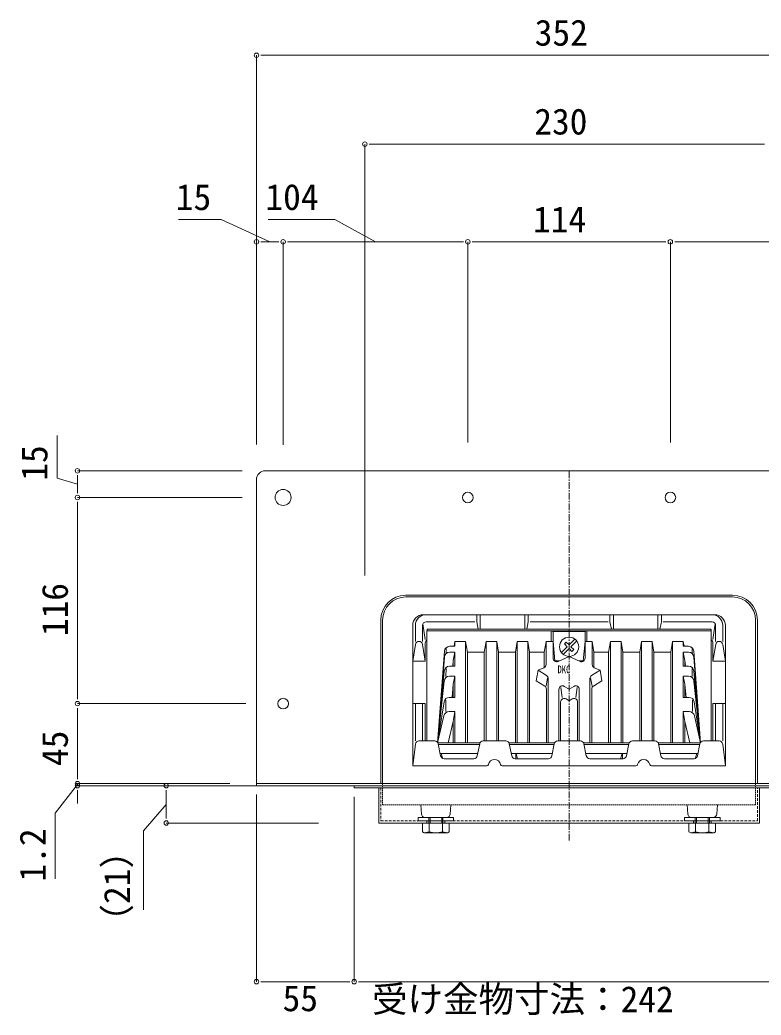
# Model space of a CAD drawing. Units: millimetres, scale not verified. Extents: x -1380 to 1380, y -955 to 955.
# Drawn here: x 4 to 421, y -632 to -72 of the extents above; entities that cross this region are included whole.
import ezdxf
from ezdxf.enums import TextEntityAlignment as Align

# ---------------------------------------------------------------- set-up
doc = ezdxf.new("R2010")
doc.units = ezdxf.units.MM
doc.header["$LTSCALE"] = 3
for name, pattern in [('USER1', [2, 1.25, -0.25, 0.25, -0.25]), ('USER2', [0.375, 0.25, -0.125]), ('USER3', [0.75, 0.5, -0.25])]:
    doc.linetypes.add(name, pattern=pattern)
for name, color, linetype, lineweight in [('0-0_0', 7, 'Continuous', 15), ('0-2_L-2', 7, 'Continuous', 18), ('0-3_L-1', 7, 'Continuous', 18), ('0-4_L-5', 2, 'USER1', 18), ('0-5_L-3', 7, 'Continuous', 18), ('0-9_SUNPO', 7, 'Continuous', 18)]:
    doc.layers.add(name, color=color, linetype=linetype, lineweight=lineweight)
doc.styles.add('ＭＳ ゴシック', font='')
doc.styles.get('ＭＳ ゴシック').set_extended_font_data('MS Gothic')

msp = doc.modelspace()

# ---------------------------------------------------------------- linework, layer by layer
at = {"layer": '0-0_0'}
for p, q in [((139.887, -91.56), (142.387, -91.56)), ((200.887, -141.56), (203.387, -141.56)), ((139.887, -196.56), (142.387, -196.56)), ((149.887, -196.56), (147.387, -196.56)), ((154.887, -196.56), (157.387, -196.56)), ((253.887, -196.56), (251.387, -196.56)), ((258.887, -196.56), (261.387, -196.56)), ((367.887, -196.56), (365.387, -196.56)), ((372.887, -196.56), (375.387, -196.56)), ((36.596, -327.903), (36.596, -330.403)), ((36.596, -337.903), (36.596, -335.403)), ((36.596, -342.903), (36.596, -345.403)), ((36.596, -453.903), (36.596, -451.403)), ((36.596, -458.903), (36.596, -461.403)), ((36.596, -498.903), (36.596, -496.403)), ((36.596, -498.903), (36.596, -496.403)), ((36.596, -505.103), (36.596, -507.603)), ((86.596, -505.103), (86.596, -507.603)), ((86.596, -521.103), (86.596, -518.603)), ((139.887, -612.886), (142.387, -612.886)), ((189.887, -612.886), (187.387, -612.886)), ((194.887, -612.886), (197.387, -612.886))]:
    msp.add_line(p, q, dxfattribs=at)
for centre, start, end in [((137.387, -91.56), 0, 180), ((137.387, -91.56), 180, 0), ((198.387, -141.56), 0, 180), ((198.387, -141.56), 180, 0), ((137.387, -196.56), 0, 180), ((152.387, -196.56), 0, 180), ((152.387, -196.56), 0, 180), ((256.387, -196.56), 0, 180), ((256.387, -196.56), 0, 180), ((370.387, -196.56), 0, 180), ((370.387, -196.56), 0, 180), ((137.387, -196.56), 180, 0), ((152.387, -196.56), 180, 0), ((152.387, -196.56), 180, 0), ((256.387, -196.56), 180, 0), ((256.387, -196.56), 180, 0), ((370.387, -196.56), 180, 0), ((370.387, -196.56), 180, 0), ((36.596, -325.403), 90, 270), ((36.596, -325.403), 270, 90), ((36.596, -340.403), 90, 270), ((36.596, -340.403), 90, 270), ((36.596, -340.403), 270, 90), ((36.596, -340.403), 270, 90), ((36.596, -456.403), 90, 270), ((36.596, -456.403), 90, 270), ((36.596, -456.403), 270, 90), ((36.596, -456.403), 270, 90), ((36.596, -501.403), 90, 270), ((36.596, -501.403), 90, 270), ((36.596, -502.603), 90, 270), ((36.596, -501.403), 270, 90), ((36.596, -501.403), 270, 90), ((36.596, -502.603), 270, 90), ((86.596, -502.603), 90, 270), ((86.596, -502.603), 270, 90), ((86.596, -523.603), 90, 270), ((86.596, -523.603), 270, 90), ((137.387, -612.886), 0, 180), ((137.387, -612.886), 180, 0), ((192.387, -612.886), 0, 180), ((192.387, -612.886), 0, 180), ((192.387, -612.886), 180, 0), ((192.387, -612.886), 180, 0)]:
    msp.add_arc(centre, 1.25, start, end, dxfattribs=at)
at = {"layer": '0-2_L-2'}
for p, q in [((313.387, -396.403), (221.387, -396.403)), ((313.387, -396.403), (405.387, -396.403)), ((208.387, -501.403), (208.387, -409.403)), ((418.387, -501.403), (418.387, -409.403)), ((208.387, -501.403), (313.387, -501.403)), ((418.387, -501.403), (313.387, -501.403)), ((230.262, -518.536), (229.92, -513.403)), ((246.511, -518.536), (246.853, -513.403)), ((380.262, -518.536), (379.92, -513.403)), ((396.511, -518.536), (396.853, -513.403)), ((232.258, -520.403), (244.515, -520.403)), ((394.515, -520.403), (382.258, -520.403)), ((233.387, -522.403), (233.387, -523.603)), ((243.387, -522.403), (243.387, -523.603)), ((383.387, -522.403), (383.387, -523.603)), ((393.387, -522.403), (393.387, -523.603))]:
    msp.add_line(p, q, dxfattribs=at)
msp.add_lwpolyline([(192.387, -503.803), (434.387, -503.803), (434.387, -502.603), (192.387, -502.603)], close=True, dxfattribs=at)
msp.add_lwpolyline([(206.187, -503.803), (206.187, -523.603), (420.587, -523.603), (420.587, -503.803)], dxfattribs=at)
at = {"layer": '0-2_L-2', "linetype": 'USER3'}
msp.add_lwpolyline([(207.387, -503.803), (207.387, -522.403), (419.387, -522.403), (419.387, -503.803)], dxfattribs=at)
at = {"layer": '0-2_L-2', "linetype": 'USER2'}
for points in [[(208.387, -501.403), (208.387, -513.403), (313.387, -513.403)], [(418.387, -501.403), (418.387, -513.403), (313.387, -513.403)]]:
    msp.add_lwpolyline(points, dxfattribs=at)
at = {"layer": '0-2_L-2'}
for centre, radius, start, end in [((221.387, -409.403), 13, 90, 180), ((405.387, -409.403), 13, 0, 90), ((232.258, -518.403), 2, 183.81407, 270), ((244.515, -518.403), 2, 270, 356.18593), ((382.258, -518.403), 2, 183.81407, 270), ((394.515, -518.403), 2, 270, 356.18593)]:
    msp.add_arc(centre, radius, start, end, dxfattribs=at)
at = {"layer": '0-3_L-1'}
for p, q in [((137.387, -330.403), (137.387, -501.403)), ((484.387, -325.403), (142.387, -325.403)), ((405.387, -395.403), (221.387, -395.403)), ((313.387, -406.403), (231.387, -406.403)), ((263.387, -414.455), (263.387, -406.403)), ((288.387, -414.455), (288.387, -406.403)), ((290.387, -410.403), (290.387, -406.403)), ((313.387, -406.403), (395.387, -406.403)), ((336.387, -410.403), (336.387, -406.403)), ((338.387, -414.455), (338.387, -406.403)), ((363.387, -414.455), (363.387, -406.403)), ((207.387, -409.403), (207.387, -501.403)), ((225.387, -412.403), (225.387, -491.403)), ((226.887, -421.403), (226.887, -412.403)), ((230.887, -421.403), (230.887, -412.403)), ((232.387, -420.277), (231.065, -411.577)), ((232.887, -410.403), (260.387, -410.403)), ((290.387, -410.403), (289.566, -414.455)), ((313.387, -410.403), (291.387, -410.403)), ((313.387, -410.403), (335.387, -410.403)), ((336.387, -410.403), (337.207, -414.455)), ((393.887, -410.403), (366.387, -410.403)), ((394.387, -420.277), (395.708, -411.577)), ((395.887, -421.403), (395.887, -412.403)), ((399.887, -421.403), (399.887, -412.403)), ((401.387, -412.403), (401.387, -491.403)), ((419.387, -501.403), (419.387, -409.403)), ((233.387, -415.403), (233.387, -477.403)), ((393.387, -415.403), (233.387, -415.403)), ((233.625, -414.455), (393.148, -414.455)), ((304.387, -421.403), (304.387, -415.903)), ((304.387, -415.903), (322.387, -415.903)), ((322.387, -421.403), (322.387, -415.903)), ((393.387, -477.403), (393.387, -415.403)), ((225.387, -432.509), (226.912, -423.084)), ((232.387, -432.509), (230.861, -423.084)), ((232.387, -432.509), (232.387, -422.277)), ((244.125, -427.902), (244.131, -425.28)), ((249.137, -424.15), (246.174, -424.15)), ((248.679, -424.15), (249.137, -421.403)), ((249.137, -421.403), (249.137, -424.15)), ((255.137, -421.403), (249.137, -421.403)), ((255.137, -421.403), (255.137, -478.403)), ((256.137, -427.403), (255.137, -421.403)), ((265.637, -427.403), (266.637, -421.403)), ((266.637, -421.403), (266.637, -477.403)), ((272.637, -421.403), (266.637, -421.403)), ((272.637, -421.403), (272.637, -477.403)), ((273.637, -427.403), (272.637, -421.403)), ((283.137, -427.403), (284.137, -421.403)), ((284.137, -421.403), (284.137, -478.403)), ((290.137, -421.403), (284.137, -421.403)), ((290.137, -421.403), (290.137, -478.403)), ((291.137, -427.403), (290.137, -421.403)), ((299.387, -427.403), (300.387, -421.403)), ((300.387, -421.403), (300.387, -434.373)), ((304.387, -421.403), (300.387, -421.403)), ((304.387, -421.403), (304.387, -430.859)), ((305.387, -432.403), (304.387, -421.403)), ((312.368, -424.403), (309.093, -427.678)), ((312.368, -424.403), (309.093, -427.678)), ((313.387, -425.421), (310.111, -428.696)), ((313.387, -425.421), (310.111, -428.696)), ((311.76, -421.758), (310.742, -422.777)), ((310.742, -422.777), (312.368, -424.403)), ((311.76, -421.758), (313.387, -423.385)), ((316.662, -420.11), (313.387, -423.385)), ((313.387, -425.421), (315.013, -427.048)), ((317.68, -421.128), (314.405, -424.403)), ((314.405, -424.403), (316.031, -426.029)), ((321.387, -432.403), (322.387, -421.403)), ((322.387, -421.403), (322.387, -430.859)), ((322.387, -421.403), (326.387, -421.403)), ((326.387, -421.403), (326.387, -434.373)), ((327.387, -427.403), (326.387, -421.403)), ((335.637, -427.403), (336.637, -421.403)), ((336.637, -421.403), (336.637, -478.403)), ((336.637, -421.403), (342.637, -421.403)), ((342.637, -421.403), (342.637, -478.403)), ((343.637, -427.403), (342.637, -421.403)), ((353.137, -427.403), (354.137, -421.403)), ((354.137, -421.403), (354.137, -477.403)), ((354.137, -421.403), (360.137, -421.403)), ((360.137, -421.403), (360.137, -477.403)), ((361.137, -427.403), (360.137, -421.403)), ((370.637, -427.403), (371.637, -421.403)), ((371.637, -421.403), (371.637, -478.403)), ((371.637, -421.403), (377.637, -421.403)), ((377.637, -421.403), (377.637, -424.15)), ((378.094, -424.15), (377.637, -421.403)), ((377.637, -424.15), (380.6, -424.15)), ((382.649, -427.902), (382.642, -425.28)), ((394.387, -432.509), (394.387, -422.277)), ((394.387, -432.509), (395.912, -423.084)), ((401.387, -432.509), (399.861, -423.084)), ((243.182, -426.93), (239.387, -478.403)), ((243.17, -430.198), (239.387, -478.403)), ((249.137, -427.433), (246.16, -427.433)), ((249.137, -427.433), (249.137, -435.369)), ((265.637, -427.403), (256.137, -427.403)), ((256.137, -427.403), (256.137, -478.403)), ((265.637, -427.403), (265.637, -477.403)), ((273.637, -427.403), (273.637, -477.403)), ((283.137, -427.403), (273.637, -427.403)), ((283.137, -427.403), (283.137, -478.403)), ((291.137, -427.403), (291.137, -478.403)), ((299.387, -427.403), (291.137, -427.403)), ((299.387, -427.403), (299.387, -436.105)), ((313.387, -429.968), (307.191, -432.69)), ((313.387, -429.968), (319.582, -432.69)), ((316.031, -426.029), (315.013, -427.048)), ((327.387, -427.403), (327.387, -436.105)), ((327.387, -427.403), (335.637, -427.403)), ((335.637, -427.403), (335.637, -478.403)), ((343.637, -427.403), (343.637, -478.403)), ((343.637, -427.403), (353.137, -427.403)), ((353.137, -427.403), (353.137, -477.403)), ((361.137, -427.403), (361.137, -477.403)), ((361.137, -427.403), (370.637, -427.403)), ((370.637, -427.403), (370.637, -478.403)), ((377.637, -427.433), (377.637, -435.369)), ((377.637, -427.433), (380.613, -427.433)), ((383.591, -426.93), (387.387, -478.403)), ((383.604, -430.198), (387.387, -478.403)), ((225.387, -432.509), (232.387, -432.509)), ((244.098, -436.716), (244.08, -441.23)), ((249.137, -435.369), (246.121, -435.369)), ((248.137, -432.079), (248.137, -435.369)), ((299.191, -436.204), (295.887, -437.656)), ((305.387, -432.403), (305.387, -432.591)), ((305.387, -432.403), (307.843, -432.403)), ((321.387, -432.403), (318.93, -432.403)), ((321.387, -432.403), (321.387, -432.591)), ((327.582, -436.204), (330.887, -437.656)), ((377.637, -435.369), (380.652, -435.369)), ((378.637, -432.079), (378.637, -435.369)), ((382.676, -436.716), (382.694, -441.23)), ((401.387, -432.509), (394.387, -432.509)), ((243.134, -438.091), (239.387, -478.403)), ((246.083, -441.026), (249.137, -441.026)), ((249.137, -441.026), (249.137, -452.888)), ((295.887, -437.656), (294.887, -443.589)), ((295.887, -437.656), (300.68, -440.586)), ((301.281, -441.905), (300.48, -446.633)), ((301.637, -442.292), (301.637, -478.403)), ((325.137, -442.292), (325.137, -478.403)), ((325.492, -441.905), (326.293, -446.633)), ((330.887, -437.656), (326.094, -440.586)), ((330.887, -437.656), (331.887, -443.589)), ((377.637, -441.026), (377.637, -452.888)), ((380.69, -441.026), (377.637, -441.026)), ((383.64, -438.091), (387.387, -478.403)), ((243.1, -443.707), (239.387, -478.403)), ((248.137, -445.462), (248.137, -452.888)), ((299.674, -446.496), (294.887, -443.589)), ((308.758, -447.369), (309.556, -453.039)), ((310.68, -446.698), (313.387, -448.353)), ((316.094, -446.698), (313.387, -448.353)), ((318.015, -447.369), (317.217, -453.039)), ((327.099, -446.496), (331.887, -443.589)), ((378.637, -445.462), (378.637, -452.888)), ((383.673, -443.707), (387.387, -478.403)), ((245.953, -452.888), (249.137, -452.888)), ((300.637, -448.205), (300.637, -478.403)), ((307.637, -448.405), (307.637, -477.403)), ((319.137, -448.405), (319.137, -477.403)), ((326.137, -448.205), (326.137, -478.403)), ((380.82, -452.888), (377.637, -452.888)), ((226.887, -456.403), (226.887, -477.403)), ((230.887, -456.403), (230.887, -477.403)), ((242.989, -455.424), (239.387, -478.403)), ((243.993, -454.405), (243.917, -460.778)), ((308.637, -455.49), (308.637, -477.403)), ((313.387, -454.82), (311.674, -453.781)), ((313.387, -454.82), (315.099, -453.781)), ((318.137, -455.49), (318.137, -477.403)), ((382.78, -454.405), (382.856, -460.778)), ((383.784, -455.424), (387.387, -478.403)), ((395.887, -456.403), (395.887, -477.403)), ((399.887, -456.403), (399.887, -477.403)), ((242.853, -463.251), (239.387, -478.403)), ((249.137, -460.92), (245.778, -460.92)), ((249.137, -460.92), (249.137, -478.403)), ((377.637, -460.92), (377.637, -478.403)), ((377.637, -460.92), (380.995, -460.92)), ((383.92, -463.251), (387.387, -478.403)), ((248.137, -466.485), (248.137, -478.403)), ((378.637, -466.485), (378.637, -478.403)), ((225.387, -491.403), (226.902, -479.157)), ((237.747, -477.403), (228.887, -477.403)), ((239.479, -478.403), (263.294, -478.403)), ((241.065, -485.795), (239.708, -479.011)), ((239.776, -479.351), (262.997, -479.351)), ((263.065, -479.011), (261.708, -485.795)), ((277.747, -477.403), (265.026, -477.403)), ((279.479, -478.403), (305.294, -478.403)), ((281.065, -485.795), (279.708, -479.011)), ((279.776, -479.351), (304.997, -479.351)), ((305.065, -479.011), (303.708, -485.795)), ((313.387, -477.403), (307.026, -477.403)), ((313.387, -477.403), (319.747, -477.403)), ((321.479, -478.403), (347.294, -478.403)), ((321.708, -479.011), (323.065, -485.795)), ((321.776, -479.351), (346.997, -479.351)), ((345.708, -485.795), (347.065, -479.011)), ((349.026, -477.403), (361.747, -477.403)), ((363.479, -478.403), (387.294, -478.403)), ((363.708, -479.011), (365.065, -485.795)), ((363.776, -479.351), (386.997, -479.351)), ((385.708, -485.795), (387.065, -479.011)), ((389.026, -477.403), (397.887, -477.403)), ((401.387, -491.403), (399.871, -479.157)), ((240.787, -484.403), (261.987, -484.403)), ((280.787, -484.403), (303.987, -484.403)), ((283.387, -484.403), (283.387, -487.403)), ((283.538, -484.403), (284.387, -487.403)), ((322.787, -484.403), (345.987, -484.403)), ((343.235, -484.403), (342.387, -487.403)), ((343.387, -484.403), (343.387, -487.403)), ((364.787, -484.403), (385.987, -484.403)), ((225.387, -491.403), (266.999, -491.403)), ((259.747, -487.403), (243.026, -487.403)), ((275.774, -491.403), (313.387, -491.403)), ((301.747, -487.403), (283.026, -487.403)), ((350.999, -491.403), (313.387, -491.403)), ((325.026, -487.403), (343.747, -487.403)), ((401.387, -491.403), (359.774, -491.403)), ((367.026, -487.403), (383.747, -487.403)), ((233.387, -522.403), (233.387, -523.603)), ((243.387, -522.403), (243.387, -523.603)), ((383.387, -522.403), (383.387, -523.603)), ((393.387, -522.403), (393.387, -523.603))]:
    msp.add_line(p, q, dxfattribs=at)
for points in [[(262.207, -414.455), (261.387, -410.403), (261.387, -406.403)], [(364.566, -414.455), (365.387, -410.403), (365.387, -406.403)], [(303.387, -421.403), (303.387, -415.403), (304.387, -415.903)], [(323.387, -421.403), (323.387, -415.403), (322.387, -415.903)], [(249.137, -427.433), (248.137, -432.079), (247.941, -435.369)], [(377.637, -427.433), (378.637, -432.079), (378.832, -435.369)], [(249.137, -441.026), (248.137, -445.462), (247.517, -452.888)], [(377.637, -441.026), (378.637, -445.462), (379.257, -452.888)], [(225.387, -456.403), (232.387, -456.403), (232.387, -477.403)], [(401.387, -456.403), (394.387, -456.403), (394.387, -477.403)], [(249.137, -460.92), (248.137, -466.485), (245.387, -478.403)], [(377.637, -460.92), (378.637, -466.485), (381.387, -478.403)], [(240.787, -484.403), (241.387, -484.403), (242.387, -487.403)], [(385.987, -484.403), (385.387, -484.403), (384.387, -487.403)]]:
    msp.add_lwpolyline(points, dxfattribs=at)
msp.add_lwpolyline([(489.387, -502.603), (137.387, -502.603), (137.387, -501.403), (489.387, -501.403)], close=True, dxfattribs=at)
for centre, radius in [((152.387, -340.403), 4.5), ((256.387, -340.403), 3), ((370.387, -340.403), 3), ((313.387, -424.403), 5.4), ((152.387, -456.403), 3)]:
    msp.add_circle(centre, radius, dxfattribs=at)
for centre, radius, start, end in [((142.387, -330.403), 5, 90, 180), ((221.387, -409.403), 14, 90, 180), ((405.387, -409.403), 14, 0, 90), ((231.387, -412.403), 6, 90, 180), ((232.887, -412.403), 6, 90, 180), ((393.887, -412.403), 6, 0, 90), ((395.387, -412.403), 6, 0, 90), ((232.887, -412.403), 2, 90, 180), ((393.887, -412.403), 2, 0, 90), ((228.887, -423.403), 2, 9.19447, 170.80553), ((234.387, -422.277), 2, 120, 180), ((246.174, -427.15), 3, 90, 175.78326), ((380.6, -427.15), 3, 4.21674, 90), ((392.387, -422.277), 2, 0, 60), ((397.887, -423.403), 2, 9.19447, 170.80553), ((246.16, -430.433), 3, 90, 175.51282), ((306.387, -430.859), 2, 180, 293.71685), ((320.387, -430.859), 2, 246.28315, 0), ((380.613, -430.433), 3, 4.48718, 90), ((246.121, -438.369), 3, 90, 174.68965), ((298.387, -434.373), 2, 293.71685, 0), ((328.387, -434.373), 2, 180, 246.28315), ((380.652, -438.369), 3, 5.31035, 90), ((246.083, -444.026), 3, 90, 173.89163), ((299.637, -442.292), 2, 0, 58.56512), ((327.137, -442.292), 2, 121.43488, 180), ((380.69, -444.026), 3, 6.10837, 90), ((298.637, -448.205), 2, 0, 58.7377), ((309.637, -448.405), 2, 58.56512, 180), ((317.137, -448.405), 2, 0, 121.43488), ((328.137, -448.205), 2, 121.2623, 180), ((245.953, -455.888), 3, 90, 171.09014), ((310.637, -455.49), 2, 58.7377, 180), ((316.137, -455.49), 2, 0, 121.2623), ((380.82, -455.888), 3, 8.90986, 90), ((245.778, -463.92), 3, 90, 167.11292), ((380.995, -463.92), 3, 12.88708, 90), ((228.887, -479.403), 2, 90, 172.94669), ((237.747, -479.403), 2, 11.30993, 90), ((265.026, -479.403), 2, 90, 168.69007), ((277.747, -479.403), 2, 11.30993, 90), ((307.026, -479.403), 2, 90, 168.69007), ((319.747, -479.403), 2, 11.30993, 90), ((349.026, -479.403), 2, 90, 168.69007), ((361.747, -479.403), 2, 11.30993, 90), ((389.026, -479.403), 2, 90, 168.69007), ((397.887, -479.403), 2, 7.05331, 90), ((243.026, -485.403), 2, 191.30993, 270), ((259.747, -485.403), 2, 270, 348.69007), ((283.026, -485.403), 2, 191.30993, 270), ((301.747, -485.403), 2, 270, 348.69007), ((325.026, -485.403), 2, 191.30993, 270), ((343.747, -485.403), 2, 270, 348.69007), ((367.026, -485.403), 2, 191.30993, 270), ((383.747, -485.403), 2, 270, 348.69007), ((266.999, -490.403), 1, 270, 347.16041), ((271.387, -491.403), 3.5, 12.83959, 167.16041), ((275.774, -490.403), 1, 192.83959, 270), ((350.999, -490.403), 1, 270, 347.16041), ((355.387, -491.403), 3.5, 12.83959, 167.16041), ((359.774, -490.403), 1, 192.83959, 270)]:
    msp.add_arc(centre, radius, start, end, dxfattribs=at)
at = {"layer": '0-3_L-1', "linetype": 'USER2'}
for centre, start, end in [((235.387, -415.403), 151.71901, 180), ((391.387, -415.403), 0, 28.28099)]:
    msp.add_arc(centre, 2, start, end, dxfattribs=at)
at = {"layer": '0-4_L-5'}
for p, q in [((313.387, -533.526), (313.387, -325.403)), ((206.187, -502.603), (420.587, -502.603))]:
    msp.add_line(p, q, dxfattribs=at)
at = {"layer": '0-5_L-3'}
for p, q in [((234.387, -520.403), (234.387, -523.603)), ((242.387, -523.603), (242.387, -520.403)), ((384.387, -523.603), (384.387, -520.403)), ((392.387, -520.403), (392.387, -523.603)), ((234.634, -528.526), (234.634, -523.603)), ((242.139, -528.526), (242.139, -523.603)), ((384.634, -528.526), (384.634, -523.603)), ((392.139, -528.526), (392.139, -523.603)), ((231.887, -529.103), (234.634, -528.526)), ((242.139, -528.526), (244.887, -529.103)), ((384.634, -528.526), (381.887, -529.103)), ((394.887, -529.103), (392.139, -528.526))]:
    msp.add_line(p, q, dxfattribs=at)
at = {"layer": '0-5_L-3', "color": 6}
for p, q in [((235.087, -520.403), (235.087, -523.603)), ((241.687, -520.403), (241.687, -523.603)), ((385.087, -520.403), (385.087, -523.603)), ((391.687, -520.403), (391.687, -523.603))]:
    msp.add_line(p, q, dxfattribs=at)
at = {"layer": '0-5_L-3'}
for points in [[(228.387, -522.403), (248.387, -522.403), (248.387, -520.403), (228.387, -520.403)], [(398.387, -522.403), (378.387, -522.403), (378.387, -520.403), (398.387, -520.403)], [(230.887, -523.603), (230.887, -528.526), (231.887, -529.103), (244.887, -529.103), (245.887, -528.526), (245.887, -523.603)], [(395.887, -523.603), (395.887, -528.526), (394.887, -529.103), (381.887, -529.103), (380.887, -528.526), (380.887, -523.603)]]:
    msp.add_lwpolyline(points, close=True, dxfattribs=at)
for centre in [(238.387, -516.618), (388.387, -516.618)]:
    msp.add_arc(centre, 12.485, 252.50768, 287.49232, dxfattribs=at)
at = {"layer": '0-9_SUNPO'}
for p, q in [((137.387, -310.538), (137.387, -91.56)), ((142.387, -91.56), (484.387, -91.56)), ((198.387, -384.403), (198.387, -141.56)), ((203.387, -141.56), (423.387, -141.56)), ((137.387, -310.538), (137.387, -196.56)), ((142.387, -196.56), (147.387, -196.56)), ((152.387, -310.808), (152.387, -196.56)), ((152.387, -310.808), (152.387, -196.56)), ((157.387, -196.56), (251.387, -196.56)), ((256.387, -309.403), (256.387, -196.56)), ((256.387, -309.403), (256.387, -196.56)), ((261.387, -196.56), (365.387, -196.56)), ((370.387, -309.403), (370.387, -196.56)), ((370.387, -309.403), (370.387, -196.56)), ((375.387, -196.56), (469.387, -196.56)), ((129.382, -325.403), (36.596, -325.403)), ((36.596, -335.403), (36.596, -330.403)), ((129.421, -340.403), (36.596, -340.403)), ((129.421, -340.403), (36.596, -340.403)), ((36.596, -451.403), (36.596, -345.403)), ((131.387, -456.403), (36.596, -456.403)), ((131.387, -456.403), (36.596, -456.403)), ((36.596, -496.403), (36.596, -461.403)), ((36.596, -496.403), (36.596, -491.403)), ((122.387, -501.403), (36.596, -501.403)), ((36.596, -502.603), (36.596, -501.403)), ((36.596, -502.603), (36.596, -501.403)), ((122.387, -501.403), (36.596, -501.403)), ((122.491, -502.603), (36.596, -502.603)), ((172.387, -502.603), (86.596, -502.603)), ((36.596, -507.603), (36.596, -512.603)), ((86.596, -507.603), (86.596, -518.603)), ((137.387, -507.603), (137.387, -612.886)), ((192.387, -508.803), (192.387, -612.886)), ((192.387, -508.803), (192.387, -612.886)), ((172.387, -523.603), (86.596, -523.603)), ((142.387, -612.886), (187.387, -612.886)), ((197.387, -612.886), (429.387, -612.886))]:
    msp.add_line(p, q, dxfattribs=at)
for points in [[(144.887, -196.56), (117.424, -184.06), (93.495, -184.06)], [(204.387, -196.56), (181.489, -184.06), (143.956, -184.06)], [(36.596, -332.903), (25.096, -329.453), (25.096, -305.524)], [(36.596, -502.003), (24.096, -517.983), (24.096, -555.009)], [(86.596, -513.103), (73.753, -527.973), (73.753, -572.511)]]:
    msp.add_lwpolyline(points, dxfattribs=at)

# ---------------------------------------------------------------- texts
at = {"layer": '0-3_L-1', "style": 'ＭＳ ゴシック', "width": 0.8}
msp.add_text('DKC', height=4.399, dxfattribs=at).set_placement((306.872, -440.656), align=Align.BOTTOM_LEFT)
at = {"layer": '0-9_SUNPO', "style": 'ＭＳ ゴシック'}
for s, p in [('352', (294.046, -90.56)), ('230', (293.793, -140.56)), ('15', (91.957, -183.06)), ('104', (142.418, -183.06)), ('114', (293.082, -195.56)), ('55', (152.095, -633.886)), ('受け金物寸法：242', (202.422, -634.445))]:
    msp.add_text(s, height=14.66, dxfattribs=at).set_placement(p, align=Align.BOTTOM_LEFT)
for s, p in [('15', (24.096, -330.991)), ('116', (35.596, -418.454)), ('45', (35.596, -491.543)), ('1.2', (23.096, -556.547)), ('（21）', (70.519, -589.176))]:
    msp.add_text(s, height=14.66, rotation=90, dxfattribs=at).set_placement(p, align=Align.BOTTOM_LEFT)

doc.saveas('drawing.dxf')
